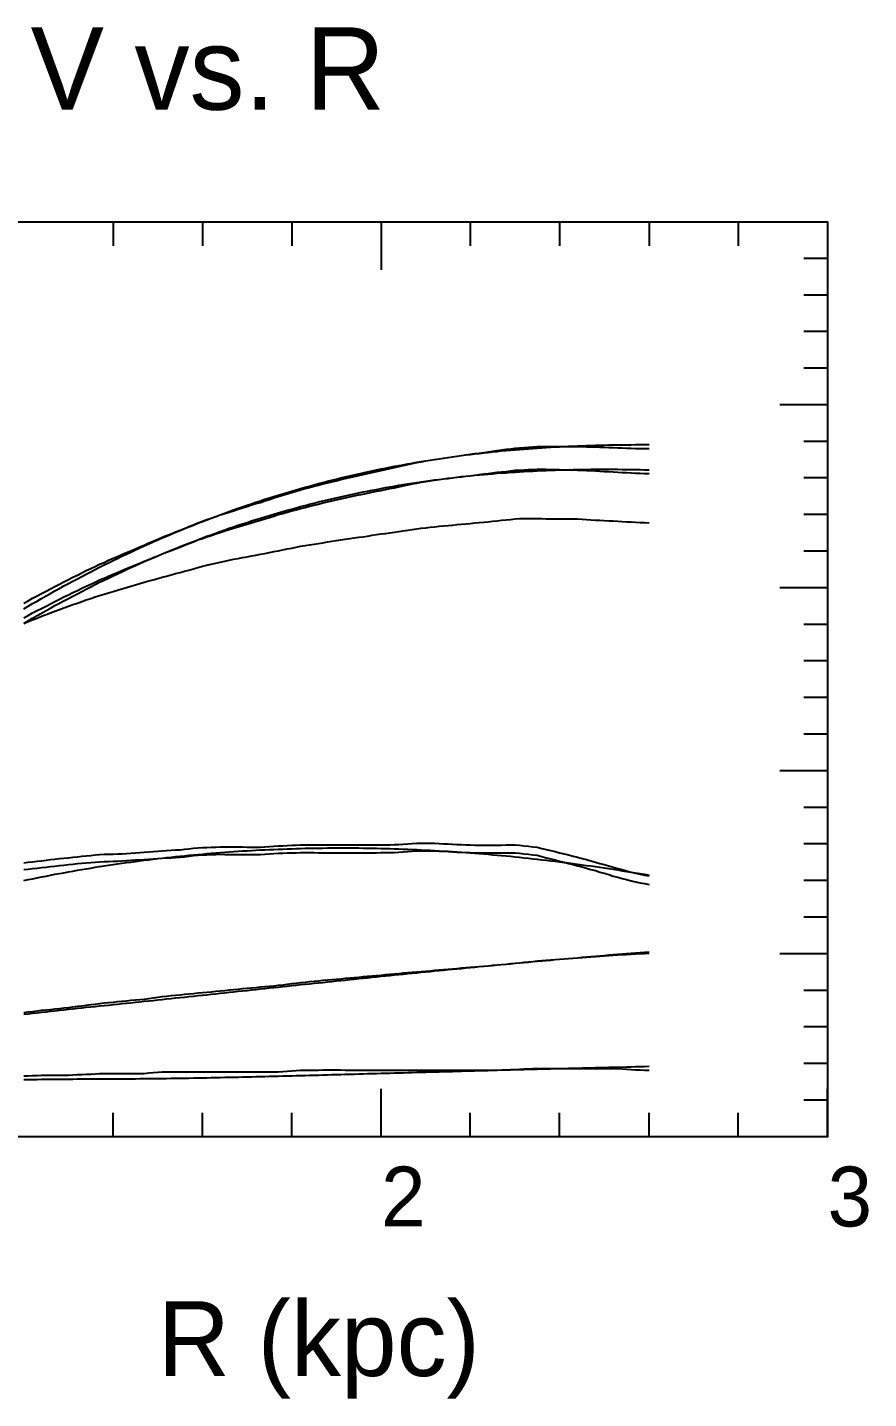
# Model space of a CAD drawing. Extents: x -35 to 185, y -35 to 148.
# Drawn here: x 72.2 to 184.7, y -35 to 148.3 of the extents above; entities that cross this region are included whole.
import ezdxf

# ---------------------------------------------------------------- set-up
doc = ezdxf.new("R2010")
doc.units = 0

msp = doc.modelspace()

# ---------------------------------------------------------------- linework, layer by layer
at = {"color": 0}
for p, q in [((83.63, 122.33), (83.63, 119.13)), ((95.57, 122.33), (95.57, 119.13)), ((107.52, 122.33), (107.52, 119.13)), ((119.47, 122.33), (119.47, 115.93)), ((131.41, 122.33), (131.41, 119.13)), ((143.36, 122.33), (143.36, 119.13)), ((155.31, 122.33), (155.31, 119.13)), ((167.25, 122.33), (167.25, 119.13)), ((179.2, 122.33), (179.2, 115.93)), ((179.2, 117.43), (176, 117.43)), ((179.2, 112.54), (176, 112.54)), ((179.2, 107.65), (176, 107.65)), ((179.2, 102.76), (176, 102.76)), ((179.2, 97.86), (172.8, 97.86)), ((179.2, 92.97), (176, 92.97)), ((179.2, 88.08), (176, 88.08)), ((179.2, 83.18), (176, 83.18)), ((179.2, 78.29), (176, 78.29)), ((179.2, 73.4), (172.8, 73.4)), ((179.2, 68.5), (176, 68.5)), ((179.2, 63.61), (176, 63.61)), ((179.2, 58.72), (176, 58.72)), ((179.2, 53.82), (176, 53.82)), ((179.2, 48.93), (172.8, 48.93)), ((179.2, 44.04), (176, 44.04)), ((179.2, 39.14), (176, 39.14)), ((179.2, 34.25), (176, 34.25)), ((179.2, 29.36), (176, 29.36)), ((179.2, 24.47), (172.8, 24.47)), ((179.2, 19.57), (176, 19.57)), ((179.2, 14.68), (176, 14.68)), ((179.2, 9.79), (176, 9.79)), ((119.47, 0), (119.47, 6.4)), ((179.2, 0), (179.2, 6.4)), ((179.2, 4.89), (176, 4.89)), ((83.63, 0), (83.63, 3.2)), ((95.57, 0), (95.57, 3.2)), ((107.52, 0), (107.52, 3.2)), ((131.41, 0), (131.41, 3.2)), ((143.36, 0), (143.36, 3.2)), ((155.31, 0), (155.31, 3.2)), ((167.25, 0), (167.25, 3.2))]:
    msp.add_line(p, q, dxfattribs=at)
msp.add_lwpolyline([(0, 0), (0, 122.33), (179.2, 122.33), (179.2, 0)], close=True, dxfattribs=at)
at = {"color": 3}
for points in [[(71.68, 70.57), (72.28, 70.93), (72.87, 71.28), (73.47, 71.63), (74.07, 71.97), (74.67, 72.32), (75.26, 72.65), (75.86, 72.98), (76.46, 73.32), (77.06, 73.64), (77.65, 73.97), (78.25, 74.3), (78.85, 74.61), (79.45, 74.92), (80.04, 75.24), (80.64, 75.54), (81.24, 75.85), (81.83, 76.16), (82.43, 76.45), (83.03, 76.75), (83.63, 77.05), (84.22, 77.33), (84.82, 77.62), (85.42, 77.91), (86.02, 78.18), (86.61, 78.46), (87.21, 78.73), (87.81, 79), (88.41, 79.27), (89, 79.54), (89.6, 79.8), (90.2, 80.06), (90.79, 80.32), (91.39, 80.57), (91.99, 80.82), (92.59, 81.07), (93.18, 81.31), (93.78, 81.56), (94.38, 81.79), (94.98, 82.03), (95.57, 82.27), (96.17, 82.49), (96.77, 82.72), (97.37, 82.95), (97.96, 83.17), (98.56, 83.39), (99.16, 83.61), (99.75, 83.81), (100.35, 84.03), (100.95, 84.24), (101.55, 84.43), (102.14, 84.64), (102.74, 84.85), (103.34, 85.03), (103.94, 85.23), (104.53, 85.42), (105.13, 85.6), (105.73, 85.79), (106.33, 85.97), (106.92, 86.15), (107.52, 86.33), (108.12, 86.5), (108.71, 86.67), (109.31, 86.84), (109.91, 87), (110.51, 87.17), (111.1, 87.33), (111.7, 87.48), (112.3, 87.64), (112.9, 87.79), (113.49, 87.94), (114.09, 88.09), (114.69, 88.23), (115.29, 88.37), (115.88, 88.51), (116.48, 88.65), (117.08, 88.78), (117.67, 88.91), (118.27, 89.04), (118.87, 89.16), (119.47, 89.29), (120.06, 89.41), (120.66, 89.52), (121.26, 89.64), (121.86, 89.75), (122.45, 89.86), (123.05, 89.97), (123.65, 90.08), (124.25, 90.18), (124.84, 90.28), (125.44, 90.38), (126.04, 90.47), (126.63, 90.57), (127.23, 90.66), (127.83, 90.75), (128.43, 90.84), (129.02, 90.92), (129.62, 91), (130.22, 91.08), (130.82, 91.16), (131.41, 91.23), (132.01, 91.31), (132.61, 91.37), (133.21, 91.44), (133.8, 91.51), (134.4, 91.57), (135, 91.63), (135.59, 91.69), (136.19, 91.74), (136.79, 91.8), (137.39, 91.86), (137.98, 91.9), (138.58, 91.95), (139.18, 92), (139.78, 92.04), (140.37, 92.08), (140.97, 92.12), (141.57, 92.16), (142.17, 92.2), (142.76, 92.23), (143.36, 92.26), (143.96, 92.29), (144.55, 92.32), (145.15, 92.35), (145.75, 92.37), (146.35, 92.4), (146.94, 92.42), (147.54, 92.44), (148.14, 92.45), (148.74, 92.47), (149.33, 92.48), (149.93, 92.5), (150.53, 92.51), (151.13, 92.52), (151.72, 92.52), (152.32, 92.53), (152.92, 92.53), (153.51, 92.54), (154.11, 92.54), (154.71, 92.54), (155.31, 92.54)], [(71.68, 68.65), (72.28, 69), (72.87, 69.34), (73.47, 69.68), (74.07, 70.02), (74.67, 70.36), (75.26, 70.69), (75.86, 71.01), (76.46, 71.34), (77.06, 71.66), (77.65, 71.98), (78.25, 72.3), (78.85, 72.61), (79.45, 72.91), (80.04, 73.23), (80.64, 73.52), (81.24, 73.82), (81.83, 74.13), (82.43, 74.41), (83.03, 74.7), (83.63, 75), (84.22, 75.27), (84.82, 75.55), (85.42, 75.84), (86.02, 76.1), (86.61, 76.37), (87.21, 76.64), (87.81, 76.9), (88.41, 77.16), (89, 77.42), (89.6, 77.67), (90.2, 77.93), (90.79, 78.18), (91.39, 78.42), (91.99, 78.67), (92.59, 78.9), (93.18, 79.14), (93.78, 79.38), (94.38, 79.6), (94.98, 79.83), (95.57, 80.06), (96.17, 80.28), (96.77, 80.5), (97.37, 80.72), (97.96, 80.93), (98.56, 81.13), (99.16, 81.35), (99.75, 81.54), (100.35, 81.75), (100.95, 81.95), (101.55, 82.14), (102.14, 82.33), (102.74, 82.53), (103.34, 82.7), (103.94, 82.89), (104.53, 83.07), (105.13, 83.24), (105.73, 83.42), (106.33, 83.59), (106.92, 83.76), (107.52, 83.93), (108.12, 84.09), (108.71, 84.25), (109.31, 84.41), (109.91, 84.57), (110.51, 84.72), (111.1, 84.87), (111.7, 85.01), (112.3, 85.16), (112.9, 85.3), (113.49, 85.44), (114.09, 85.57), (114.69, 85.71), (115.29, 85.84), (115.88, 85.96), (116.48, 86.09), (117.08, 86.21), (117.67, 86.33), (118.27, 86.45), (118.87, 86.56), (119.47, 86.67), (120.06, 86.79), (120.66, 86.89), (121.26, 86.99), (121.86, 87.1), (122.45, 87.19), (123.05, 87.29), (123.65, 87.38), (124.25, 87.47), (124.84, 87.57), (125.44, 87.65), (126.04, 87.73), (126.63, 87.82), (127.23, 87.89), (127.83, 87.97), (128.43, 88.05), (129.02, 88.12), (129.62, 88.19), (130.22, 88.26), (130.82, 88.32), (131.41, 88.38), (132.01, 88.44), (132.61, 88.5), (133.21, 88.55), (133.8, 88.61), (134.4, 88.65), (135, 88.71), (135.59, 88.75), (136.19, 88.79), (136.79, 88.84), (137.39, 88.88), (137.98, 88.91), (138.58, 88.95), (139.18, 88.98), (139.78, 89.01), (140.37, 89.05), (140.97, 89.07), (141.57, 89.1), (142.17, 89.12), (142.76, 89.14), (143.36, 89.16), (143.96, 89.18), (144.55, 89.19), (145.15, 89.21), (145.75, 89.22), (146.35, 89.23), (146.94, 89.23), (147.54, 89.24), (148.14, 89.25), (148.74, 89.25), (149.33, 89.25), (149.93, 89.25), (150.53, 89.25), (151.13, 89.24), (151.72, 89.23), (152.32, 89.23), (152.92, 89.22), (153.51, 89.21), (154.11, 89.2), (154.71, 89.18), (155.31, 89.17)], [(71.68, 16.37), (72.28, 16.44), (72.87, 16.51), (73.47, 16.58), (74.07, 16.65), (74.67, 16.71), (75.26, 16.78), (75.86, 16.84), (76.46, 16.91), (77.06, 16.97), (77.65, 17.04), (78.25, 17.1), (78.85, 17.17), (79.45, 17.23), (80.04, 17.3), (80.64, 17.36), (81.24, 17.42), (81.83, 17.49), (82.43, 17.55), (83.03, 17.61), (83.63, 17.67), (84.22, 17.74), (84.82, 17.8), (85.42, 17.86), (86.02, 17.92), (86.61, 17.99), (87.21, 18.05), (87.81, 18.11), (88.41, 18.17), (89, 18.23), (89.6, 18.3), (90.2, 18.36), (90.79, 18.42), (91.39, 18.48), (91.99, 18.55), (92.59, 18.61), (93.18, 18.67), (93.78, 18.73), (94.38, 18.8), (94.98, 18.86), (95.57, 18.93), (96.17, 18.99), (96.77, 19.05), (97.37, 19.12), (97.96, 19.18), (98.56, 19.25), (99.16, 19.31), (99.75, 19.37), (100.35, 19.44), (100.95, 19.5), (101.55, 19.57), (102.14, 19.63), (102.74, 19.69), (103.34, 19.76), (103.94, 19.82), (104.53, 19.89), (105.13, 19.95), (105.73, 20.01), (106.33, 20.08), (106.92, 20.14), (107.52, 20.2), (108.12, 20.27), (108.71, 20.33), (109.31, 20.39), (109.91, 20.46), (110.51, 20.52), (111.1, 20.58), (111.7, 20.64), (112.3, 20.71), (112.9, 20.77), (113.49, 20.83), (114.09, 20.89), (114.69, 20.95), (115.29, 21.02), (115.88, 21.08), (116.48, 21.14), (117.08, 21.2), (117.67, 21.26), (118.27, 21.32), (118.87, 21.38), (119.47, 21.45), (120.06, 21.51), (120.66, 21.57), (121.26, 21.63), (121.86, 21.69), (122.45, 21.75), (123.05, 21.81), (123.65, 21.87), (124.25, 21.93), (124.84, 21.99), (125.44, 22.04), (126.04, 22.1), (126.63, 22.16), (127.23, 22.22), (127.83, 22.28), (128.43, 22.34), (129.02, 22.4), (129.62, 22.45), (130.22, 22.51), (130.82, 22.57), (131.41, 22.63), (132.01, 22.68), (132.61, 22.74), (133.21, 22.8), (133.8, 22.85), (134.4, 22.91), (135, 22.97), (135.59, 23.02), (136.19, 23.08), (136.79, 23.13), (137.39, 23.19), (137.98, 23.24), (138.58, 23.3), (139.18, 23.35), (139.78, 23.41), (140.37, 23.46), (140.97, 23.51), (141.57, 23.57), (142.17, 23.62), (142.76, 23.68), (143.36, 23.73), (143.96, 23.78), (144.55, 23.83), (145.15, 23.89), (145.75, 23.94), (146.35, 23.99), (146.94, 24.04), (147.54, 24.09), (148.14, 24.14), (148.74, 24.19), (149.33, 24.25), (149.93, 24.3), (150.53, 24.35), (151.13, 24.4), (151.72, 24.45), (152.32, 24.49), (152.92, 24.54), (153.51, 24.59), (154.11, 24.64), (154.71, 24.69), (155.31, 24.74)]]:
    msp.add_lwpolyline(points, dxfattribs=at)
at = {"color": 4}
for points in [[(71.68, 71.36), (72.28, 71.67), (72.87, 72), (73.47, 72.32), (74.07, 72.64), (74.67, 72.96), (75.26, 73.27), (75.86, 73.58), (76.46, 73.9), (77.06, 74.2), (77.65, 74.5), (78.25, 74.81), (78.85, 75.1), (79.45, 75.39), (80.04, 75.69), (80.64, 75.97), (81.24, 76.25), (81.83, 76.54), (82.43, 76.8), (83.03, 77.07), (83.63, 77.34), (84.22, 77.58), (84.82, 77.84), (85.42, 78.11), (86.02, 78.36), (86.61, 78.62), (87.21, 78.87), (87.81, 79.12), (88.41, 79.39), (89, 79.64), (89.6, 79.89), (90.2, 80.15), (90.79, 80.38), (91.39, 80.62), (91.99, 80.86), (92.59, 81.09), (93.18, 81.34), (93.78, 81.59), (94.38, 81.83), (94.98, 82.07), (95.57, 82.3), (96.17, 82.51), (96.77, 82.72), (97.37, 82.93), (97.96, 83.14), (98.56, 83.33), (99.16, 83.53), (99.75, 83.71), (100.35, 83.91), (100.95, 84.1), (101.55, 84.28), (102.14, 84.47), (102.74, 84.65), (103.34, 84.82), (103.94, 85.03), (104.53, 85.22), (105.13, 85.41), (105.73, 85.61), (106.33, 85.79), (106.92, 85.96), (107.52, 86.15), (108.12, 86.32), (108.71, 86.49), (109.31, 86.66), (109.91, 86.81), (110.51, 86.97), (111.1, 87.13), (111.7, 87.28), (112.3, 87.43), (112.9, 87.58), (113.49, 87.72), (114.09, 87.87), (114.69, 88.01), (115.29, 88.15), (115.88, 88.29), (116.48, 88.43), (117.08, 88.56), (117.67, 88.7), (118.27, 88.83), (118.87, 88.95), (119.47, 89.09), (120.06, 89.22), (120.66, 89.34), (121.26, 89.47), (121.86, 89.6), (122.45, 89.74), (123.05, 89.87), (123.65, 90.01), (124.25, 90.13), (124.84, 90.25), (125.44, 90.36), (126.04, 90.46), (126.63, 90.57), (127.23, 90.66), (127.83, 90.75), (128.43, 90.83), (129.02, 90.92), (129.62, 91), (130.22, 91.09), (130.82, 91.17), (131.41, 91.25), (132.01, 91.34), (132.61, 91.42), (133.21, 91.51), (133.8, 91.6), (134.4, 91.67), (135, 91.76), (135.59, 91.84), (136.19, 91.92), (136.79, 92), (137.39, 92.08), (137.98, 92.13), (138.58, 92.17), (139.18, 92.22), (139.78, 92.26), (140.37, 92.3), (140.97, 92.3), (141.57, 92.3), (142.17, 92.31), (142.76, 92.31), (143.36, 92.31), (143.96, 92.31), (144.55, 92.3), (145.15, 92.29), (145.75, 92.29), (146.35, 92.27), (146.94, 92.26), (147.54, 92.25), (148.14, 92.24), (148.74, 92.21), (149.33, 92.19), (149.93, 92.17), (150.53, 92.15), (151.13, 92.13), (151.72, 92.11), (152.32, 92.09), (152.92, 92.06), (153.51, 92.04), (154.11, 92.03), (154.71, 92.02), (155.31, 92.01)], [(71.68, 69.4), (72.28, 69.7), (72.87, 70.03), (73.47, 70.34), (74.07, 70.65), (74.67, 70.96), (75.26, 71.27), (75.86, 71.57), (76.46, 71.88), (77.06, 72.17), (77.65, 72.46), (78.25, 72.76), (78.85, 73.05), (79.45, 73.33), (80.04, 73.62), (80.64, 73.89), (81.24, 74.16), (81.83, 74.44), (82.43, 74.69), (83.03, 74.95), (83.63, 75.21), (84.22, 75.45), (84.82, 75.71), (85.42, 75.97), (86.02, 76.21), (86.61, 76.46), (87.21, 76.71), (87.81, 76.95), (88.41, 77.2), (89, 77.44), (89.6, 77.68), (90.2, 77.93), (90.79, 78.15), (91.39, 78.38), (91.99, 78.62), (92.59, 78.84), (93.18, 79.08), (93.78, 79.32), (94.38, 79.55), (94.98, 79.79), (95.57, 80.01), (96.17, 80.21), (96.77, 80.41), (97.37, 80.62), (97.96, 80.81), (98.56, 81), (99.16, 81.19), (99.75, 81.37), (100.35, 81.55), (100.95, 81.74), (101.55, 81.91), (102.14, 82.09), (102.74, 82.27), (103.34, 82.43), (103.94, 82.63), (104.53, 82.81), (105.13, 82.99), (105.73, 83.18), (106.33, 83.35), (106.92, 83.51), (107.52, 83.68), (108.12, 83.84), (108.71, 84), (109.31, 84.15), (109.91, 84.3), (110.51, 84.45), (111.1, 84.6), (111.7, 84.74), (112.3, 84.88), (112.9, 85.02), (113.49, 85.15), (114.09, 85.29), (114.69, 85.43), (115.29, 85.55), (115.88, 85.68), (116.48, 85.82), (117.08, 85.93), (117.67, 86.06), (118.27, 86.19), (118.87, 86.3), (119.47, 86.42), (120.06, 86.55), (120.66, 86.66), (121.26, 86.78), (121.86, 86.9), (122.45, 87.03), (123.05, 87.16), (123.65, 87.28), (124.25, 87.4), (124.84, 87.5), (125.44, 87.6), (126.04, 87.69), (126.63, 87.79), (127.23, 87.88), (127.83, 87.95), (128.43, 88.03), (129.02, 88.1), (129.62, 88.17), (130.22, 88.25), (130.82, 88.32), (131.41, 88.39), (132.01, 88.47), (132.61, 88.54), (133.21, 88.62), (133.8, 88.7), (134.4, 88.76), (135, 88.84), (135.59, 88.91), (136.19, 88.97), (136.79, 89.04), (137.39, 89.11), (137.98, 89.14), (138.58, 89.17), (139.18, 89.21), (139.78, 89.23), (140.37, 89.26), (140.97, 89.24), (141.57, 89.24), (142.17, 89.23), (142.76, 89.22), (143.36, 89.2), (143.96, 89.19), (144.55, 89.17), (145.15, 89.15), (145.75, 89.13), (146.35, 89.11), (146.94, 89.08), (147.54, 89.06), (148.14, 89.03), (148.74, 89), (149.33, 88.96), (149.93, 88.93), (150.53, 88.89), (151.13, 88.86), (151.72, 88.83), (152.32, 88.8), (152.92, 88.77), (153.51, 88.73), (154.11, 88.72), (154.71, 88.7), (155.31, 88.67)], [(71.68, 16.6), (72.28, 16.68), (72.87, 16.75), (73.47, 16.82), (74.07, 16.9), (74.67, 16.97), (75.26, 17.03), (75.86, 17.09), (76.46, 17.15), (77.06, 17.22), (77.65, 17.29), (78.25, 17.37), (78.85, 17.44), (79.45, 17.52), (80.04, 17.59), (80.64, 17.66), (81.24, 17.74), (81.83, 17.81), (82.43, 17.88), (83.03, 17.94), (83.63, 18), (84.22, 18.06), (84.82, 18.12), (85.42, 18.18), (86.02, 18.24), (86.61, 18.29), (87.21, 18.35), (87.81, 18.41), (88.41, 18.5), (89, 18.58), (89.6, 18.66), (90.2, 18.74), (90.79, 18.8), (91.39, 18.86), (91.99, 18.93), (92.59, 18.99), (93.18, 19.05), (93.78, 19.1), (94.38, 19.16), (94.98, 19.22), (95.57, 19.28), (96.17, 19.34), (96.77, 19.39), (97.37, 19.45), (97.96, 19.51), (98.56, 19.57), (99.16, 19.62), (99.75, 19.68), (100.35, 19.74), (100.95, 19.8), (101.55, 19.85), (102.14, 19.91), (102.74, 19.97), (103.34, 20.02), (103.94, 20.08), (104.53, 20.14), (105.13, 20.19), (105.73, 20.25), (106.33, 20.32), (106.92, 20.39), (107.52, 20.47), (108.12, 20.55), (108.71, 20.62), (109.31, 20.68), (109.91, 20.74), (110.51, 20.8), (111.1, 20.86), (111.7, 20.91), (112.3, 20.97), (112.9, 21.02), (113.49, 21.08), (114.09, 21.13), (114.69, 21.19), (115.29, 21.24), (115.88, 21.3), (116.48, 21.35), (117.08, 21.4), (117.67, 21.46), (118.27, 21.51), (118.87, 21.57), (119.47, 21.62), (120.06, 21.67), (120.66, 21.73), (121.26, 21.78), (121.86, 21.83), (122.45, 21.89), (123.05, 21.94), (123.65, 21.99), (124.25, 22.04), (124.84, 22.1), (125.44, 22.15), (126.04, 22.2), (126.63, 22.25), (127.23, 22.31), (127.83, 22.36), (128.43, 22.41), (129.02, 22.46), (129.62, 22.51), (130.22, 22.56), (130.82, 22.61), (131.41, 22.66), (132.01, 22.71), (132.61, 22.76), (133.21, 22.82), (133.8, 22.87), (134.4, 22.92), (135, 22.96), (135.59, 23.02), (136.19, 23.08), (136.79, 23.14), (137.39, 23.2), (137.98, 23.26), (138.58, 23.32), (139.18, 23.38), (139.78, 23.44), (140.37, 23.5), (140.97, 23.54), (141.57, 23.59), (142.17, 23.64), (142.76, 23.69), (143.36, 23.73), (143.96, 23.78), (144.55, 23.83), (145.15, 23.87), (145.75, 23.92), (146.35, 23.97), (146.94, 24.01), (147.54, 24.06), (148.14, 24.1), (148.74, 24.15), (149.33, 24.19), (149.93, 24.24), (150.53, 24.28), (151.13, 24.33), (151.72, 24.35), (152.32, 24.38), (152.92, 24.41), (153.51, 24.44), (154.11, 24.48), (154.71, 24.51), (155.31, 24.54)]]:
    msp.add_lwpolyline(points, dxfattribs=at)
at = {"color": 6}
for points in [[(71.68, 68.62), (72.28, 68.87), (72.87, 69.11), (73.47, 69.35), (74.07, 69.59), (74.67, 69.83), (75.26, 70.05), (75.86, 70.27), (76.46, 70.5), (77.06, 70.72), (77.65, 70.94), (78.25, 71.15), (78.85, 71.36), (79.45, 71.57), (80.04, 71.79), (80.64, 71.97), (81.24, 72.17), (81.83, 72.36), (82.43, 72.55), (83.03, 72.73), (83.63, 72.91), (84.22, 73.09), (84.82, 73.27), (85.42, 73.45), (86.02, 73.62), (86.61, 73.79), (87.21, 73.97), (87.81, 74.14), (88.41, 74.31), (89, 74.47), (89.6, 74.64), (90.2, 74.81), (90.79, 74.97), (91.39, 75.13), (91.99, 75.29), (92.59, 75.44), (93.18, 75.6), (93.78, 75.77), (94.38, 75.94), (94.98, 76.11), (95.57, 76.27), (96.17, 76.42), (96.77, 76.56), (97.37, 76.7), (97.96, 76.84), (98.56, 76.98), (99.16, 77.09), (99.75, 77.21), (100.35, 77.33), (100.95, 77.45), (101.55, 77.56), (102.14, 77.66), (102.74, 77.77), (103.34, 77.88), (103.94, 77.99), (104.53, 78.11), (105.13, 78.23), (105.73, 78.35), (106.33, 78.47), (106.92, 78.59), (107.52, 78.71), (108.12, 78.83), (108.71, 78.95), (109.31, 79.05), (109.91, 79.15), (110.51, 79.24), (111.1, 79.33), (111.7, 79.43), (112.3, 79.53), (112.9, 79.62), (113.49, 79.72), (114.09, 79.82), (114.69, 79.91), (115.29, 79.99), (115.88, 80.07), (116.48, 80.15), (117.08, 80.23), (117.67, 80.32), (118.27, 80.42), (118.87, 80.51), (119.47, 80.6), (120.06, 80.68), (120.66, 80.76), (121.26, 80.83), (121.86, 80.91), (122.45, 81), (123.05, 81.09), (123.65, 81.18), (124.25, 81.27), (124.84, 81.36), (125.44, 81.42), (126.04, 81.49), (126.63, 81.56), (127.23, 81.62), (127.83, 81.68), (128.43, 81.73), (129.02, 81.79), (129.62, 81.84), (130.22, 81.9), (130.82, 81.95), (131.41, 82.01), (132.01, 82.07), (132.61, 82.12), (133.21, 82.18), (133.8, 82.24), (134.4, 82.31), (135, 82.37), (135.59, 82.43), (136.19, 82.49), (136.79, 82.55), (137.39, 82.61), (137.98, 82.67), (138.58, 82.66), (139.18, 82.66), (139.78, 82.65), (140.37, 82.65), (140.97, 82.65), (141.57, 82.64), (142.17, 82.64), (142.76, 82.64), (143.36, 82.64), (143.96, 82.63), (144.55, 82.62), (145.15, 82.61), (145.75, 82.6), (146.35, 82.57), (146.94, 82.53), (147.54, 82.49), (148.14, 82.45), (148.74, 82.42), (149.33, 82.39), (149.93, 82.37), (150.53, 82.34), (151.13, 82.31), (151.72, 82.28), (152.32, 82.24), (152.92, 82.21), (153.51, 82.17), (154.11, 82.14), (154.71, 82.11), (155.31, 82.08)], [(71.68, 35.73), (72.28, 35.78), (72.87, 35.85), (73.47, 35.92), (74.07, 35.99), (74.67, 36.05), (75.26, 36.12), (75.86, 36.19), (76.46, 36.26), (77.06, 36.33), (77.65, 36.39), (78.25, 36.45), (78.85, 36.51), (79.45, 36.57), (80.04, 36.62), (80.64, 36.67), (81.24, 36.72), (81.83, 36.77), (82.43, 36.8), (83.03, 36.82), (83.63, 36.84), (84.22, 36.86), (84.82, 36.88), (85.42, 36.92), (86.02, 36.96), (86.61, 37), (87.21, 37.03), (87.81, 37.08), (88.41, 37.12), (89, 37.16), (89.6, 37.2), (90.2, 37.24), (90.79, 37.27), (91.39, 37.31), (91.99, 37.34), (92.59, 37.38), (93.18, 37.44), (93.78, 37.51), (94.38, 37.58), (94.98, 37.65), (95.57, 37.69), (96.17, 37.71), (96.77, 37.72), (97.37, 37.74), (97.96, 37.76), (98.56, 37.75), (99.16, 37.75), (99.75, 37.75), (100.35, 37.75), (100.95, 37.75), (101.55, 37.75), (102.14, 37.74), (102.74, 37.74), (103.34, 37.74), (103.94, 37.79), (104.53, 37.83), (105.13, 37.87), (105.73, 37.91), (106.33, 37.93), (106.92, 37.94), (107.52, 37.96), (108.12, 37.98), (108.71, 37.99), (109.31, 37.99), (109.91, 37.99), (110.51, 37.99), (111.1, 37.98), (111.7, 37.98), (112.3, 37.98), (112.9, 37.98), (113.49, 37.98), (114.09, 37.98), (114.69, 37.98), (115.29, 37.98), (115.88, 37.98), (116.48, 37.98), (117.08, 37.98), (117.67, 37.98), (118.27, 37.98), (118.87, 37.98), (119.47, 37.99), (120.06, 38), (120.66, 38.01), (121.26, 38.02), (121.86, 38.04), (122.45, 38.09), (123.05, 38.13), (123.65, 38.17), (124.25, 38.21), (124.84, 38.22), (125.44, 38.21), (126.04, 38.21), (126.63, 38.21), (127.23, 38.19), (127.83, 38.16), (128.43, 38.12), (129.02, 38.08), (129.62, 38.04), (130.22, 38.03), (130.82, 38.01), (131.41, 37.99), (132.01, 37.97), (132.61, 37.97), (133.21, 37.97), (133.8, 37.97), (134.4, 37.97), (135, 37.97), (135.59, 37.97), (136.19, 37.97), (136.79, 37.97), (137.39, 37.97), (137.98, 37.9), (138.58, 37.83), (139.18, 37.77), (139.78, 37.7), (140.37, 37.63), (140.97, 37.45), (141.57, 37.3), (142.17, 37.16), (142.76, 37.02), (143.36, 36.86), (143.96, 36.7), (144.55, 36.55), (145.15, 36.39), (145.75, 36.23), (146.35, 36.07), (146.94, 35.9), (147.54, 35.74), (148.14, 35.58), (148.74, 35.39), (149.33, 35.22), (149.93, 35.04), (150.53, 34.86), (151.13, 34.7), (151.72, 34.54), (152.32, 34.39), (152.92, 34.23), (153.51, 34.07), (154.11, 33.96), (154.71, 33.84), (155.31, 33.71)]]:
    msp.add_lwpolyline(points, dxfattribs=at)
at = {"color": 1}
msp.add_lwpolyline([(71.68, 36.64), (72.28, 36.7), (72.87, 36.77), (73.47, 36.84), (74.07, 36.91), (74.67, 36.98), (75.26, 37.05), (75.86, 37.11), (76.46, 37.18), (77.06, 37.24), (77.65, 37.31), (78.25, 37.38), (78.85, 37.44), (79.45, 37.51), (80.04, 37.56), (80.64, 37.61), (81.24, 37.67), (81.83, 37.72), (82.43, 37.76), (83.03, 37.78), (83.63, 37.8), (84.22, 37.82), (84.82, 37.84), (85.42, 37.88), (86.02, 37.92), (86.61, 37.95), (87.21, 37.99), (87.81, 38.03), (88.41, 38.08), (89, 38.13), (89.6, 38.18), (90.2, 38.24), (90.79, 38.27), (91.39, 38.3), (91.99, 38.34), (92.59, 38.37), (93.18, 38.44), (93.78, 38.51), (94.38, 38.57), (94.98, 38.64), (95.57, 38.68), (96.17, 38.69), (96.77, 38.71), (97.37, 38.73), (97.96, 38.74), (98.56, 38.74), (99.16, 38.74), (99.75, 38.74), (100.35, 38.74), (100.95, 38.74), (101.55, 38.73), (102.14, 38.73), (102.74, 38.73), (103.34, 38.72), (103.94, 38.78), (104.53, 38.81), (105.13, 38.85), (105.73, 38.89), (106.33, 38.91), (106.92, 38.94), (107.52, 38.97), (108.12, 38.99), (108.71, 39.02), (109.31, 39.01), (109.91, 39.01), (110.51, 39.02), (111.1, 39.02), (111.7, 39.02), (112.3, 39.02), (112.9, 39.02), (113.49, 39.02), (114.09, 39.01), (114.69, 39.01), (115.29, 39.01), (115.88, 39.01), (116.48, 39.01), (117.08, 39.01), (117.67, 39.01), (118.27, 39.01), (118.87, 39.01), (119.47, 39.02), (120.06, 39.03), (120.66, 39.04), (121.26, 39.05), (121.86, 39.07), (122.45, 39.12), (123.05, 39.16), (123.65, 39.2), (124.25, 39.24), (124.84, 39.24), (125.44, 39.24), (126.04, 39.24), (126.63, 39.24), (127.23, 39.22), (127.83, 39.18), (128.43, 39.14), (129.02, 39.11), (129.62, 39.07), (130.22, 39.06), (130.82, 39.04), (131.41, 39.02), (132.01, 39), (132.61, 39), (133.21, 39), (133.8, 39), (134.4, 39), (135, 39), (135.59, 39), (136.19, 39.01), (136.79, 39.01), (137.39, 39.02), (137.98, 38.97), (138.58, 38.9), (139.18, 38.84), (139.78, 38.78), (140.37, 38.72), (140.97, 38.55), (141.57, 38.41), (142.17, 38.27), (142.76, 38.13), (143.36, 37.97), (143.96, 37.82), (144.55, 37.67), (145.15, 37.52), (145.75, 37.36), (146.35, 37.21), (146.94, 37.05), (147.54, 36.89), (148.14, 36.73), (148.74, 36.55), (149.33, 36.38), (149.93, 36.21), (150.53, 36.04), (151.13, 35.88), (151.72, 35.72), (152.32, 35.55), (152.92, 35.39), (153.51, 35.23), (154.11, 35.12), (154.71, 34.99), (155.31, 34.87)], dxfattribs=at)
at = {"color": 2}
for points in [[(71.68, 36.64), (72.28, 36.7), (72.87, 36.77), (73.47, 36.84), (74.07, 36.91), (74.67, 36.98), (75.26, 37.05), (75.86, 37.11), (76.46, 37.18), (77.06, 37.24), (77.65, 37.31), (78.25, 37.38), (78.85, 37.44), (79.45, 37.51), (80.04, 37.56), (80.64, 37.61), (81.24, 37.67), (81.83, 37.72), (82.43, 37.76), (83.03, 37.78), (83.63, 37.8), (84.22, 37.82), (84.82, 37.84), (85.42, 37.88), (86.02, 37.92), (86.61, 37.95), (87.21, 37.99), (87.81, 38.03), (88.41, 38.08), (89, 38.13), (89.6, 38.18), (90.2, 38.24), (90.79, 38.27), (91.39, 38.3), (91.99, 38.34), (92.59, 38.37), (93.18, 38.44), (93.78, 38.51), (94.38, 38.57), (94.98, 38.64), (95.57, 38.68), (96.17, 38.69), (96.77, 38.71), (97.37, 38.73), (97.96, 38.74), (98.56, 38.74), (99.16, 38.74), (99.75, 38.74), (100.35, 38.74), (100.95, 38.74), (101.55, 38.73), (102.14, 38.73), (102.74, 38.73), (103.34, 38.72), (103.94, 38.78), (104.53, 38.81), (105.13, 38.85), (105.73, 38.89), (106.33, 38.91), (106.92, 38.94), (107.52, 38.97), (108.12, 38.99), (108.71, 39.02), (109.31, 39.01), (109.91, 39.01), (110.51, 39.02), (111.1, 39.02), (111.7, 39.02), (112.3, 39.02), (112.9, 39.02), (113.49, 39.02), (114.09, 39.01), (114.69, 39.01), (115.29, 39.01), (115.88, 39.01), (116.48, 39.01), (117.08, 39.01), (117.67, 39.01), (118.27, 39.01), (118.87, 39.01), (119.47, 39.02), (120.06, 39.03), (120.66, 39.04), (121.26, 39.05), (121.86, 39.07), (122.45, 39.12), (123.05, 39.16), (123.65, 39.2), (124.25, 39.24), (124.84, 39.24), (125.44, 39.24), (126.04, 39.24), (126.63, 39.24), (127.23, 39.22), (127.83, 39.18), (128.43, 39.14), (129.02, 39.11), (129.62, 39.07), (130.22, 39.06), (130.82, 39.04), (131.41, 39.02), (132.01, 39), (132.61, 39), (133.21, 39), (133.8, 39), (134.4, 39), (135, 39), (135.59, 39), (136.19, 39.01), (136.79, 39.01), (137.39, 39.02), (137.98, 38.97), (138.58, 38.9), (139.18, 38.84), (139.78, 38.78), (140.37, 38.72), (140.97, 38.55), (141.57, 38.41), (142.17, 38.27), (142.76, 38.13), (143.36, 37.97), (143.96, 37.82), (144.55, 37.67), (145.15, 37.52), (145.75, 37.36), (146.35, 37.21), (146.94, 37.05), (147.54, 36.89), (148.14, 36.73), (148.74, 36.55), (149.33, 36.38), (149.93, 36.21), (150.53, 36.04), (151.13, 35.88), (151.72, 35.72), (152.32, 35.55), (152.92, 35.39), (153.51, 35.23), (154.11, 35.12), (154.71, 34.99), (155.31, 34.87)], [(71.68, 34.24), (72.28, 34.38), (72.87, 34.49), (73.47, 34.61), (74.07, 34.74), (74.67, 34.85), (75.26, 34.97), (75.86, 35.09), (76.46, 35.19), (77.06, 35.3), (77.65, 35.41), (78.25, 35.52), (78.85, 35.62), (79.45, 35.72), (80.04, 35.83), (80.64, 35.92), (81.24, 36.02), (81.83, 36.12), (82.43, 36.22), (83.03, 36.3), (83.63, 36.39), (84.22, 36.48), (84.82, 36.56), (85.42, 36.65), (86.02, 36.73), (86.61, 36.81), (87.21, 36.89), (87.81, 36.97), (88.41, 37.04), (89, 37.11), (89.6, 37.19), (90.2, 37.25), (90.79, 37.32), (91.39, 37.39), (91.99, 37.45), (92.59, 37.51), (93.18, 37.57), (93.78, 37.63), (94.38, 37.69), (94.98, 37.74), (95.57, 37.8), (96.17, 37.85), (96.77, 37.9), (97.37, 37.95), (97.96, 37.99), (98.56, 38.04), (99.16, 38.09), (99.75, 38.13), (100.35, 38.16), (100.95, 38.21), (101.55, 38.24), (102.14, 38.27), (102.74, 38.31), (103.34, 38.34), (103.94, 38.37), (104.53, 38.4), (105.13, 38.42), (105.73, 38.45), (106.33, 38.47), (106.92, 38.49), (107.52, 38.51), (108.12, 38.53), (108.71, 38.55), (109.31, 38.56), (109.91, 38.57), (110.51, 38.58), (111.1, 38.59), (111.7, 38.6), (112.3, 38.61), (112.9, 38.61), (113.49, 38.61), (114.09, 38.62), (114.69, 38.62), (115.29, 38.61), (115.88, 38.61), (116.48, 38.61), (117.08, 38.6), (117.67, 38.59), (118.27, 38.58), (118.87, 38.57), (119.47, 38.55), (120.06, 38.54), (120.66, 38.52), (121.26, 38.51), (121.86, 38.49), (122.45, 38.46), (123.05, 38.44), (123.65, 38.42), (124.25, 38.39), (124.84, 38.36), (125.44, 38.33), (126.04, 38.3), (126.63, 38.27), (127.23, 38.24), (127.83, 38.2), (128.43, 38.17), (129.02, 38.13), (129.62, 38.09), (130.22, 38.05), (130.82, 38), (131.41, 37.96), (132.01, 37.91), (132.61, 37.86), (133.21, 37.81), (133.8, 37.76), (134.4, 37.71), (135, 37.66), (135.59, 37.6), (136.19, 37.55), (136.79, 37.49), (137.39, 37.43), (137.98, 37.37), (138.58, 37.3), (139.18, 37.24), (139.78, 37.17), (140.37, 37.11), (140.97, 37.04), (141.57, 36.97), (142.17, 36.9), (142.76, 36.83), (143.36, 36.75), (143.96, 36.68), (144.55, 36.6), (145.15, 36.52), (145.75, 36.44), (146.35, 36.36), (146.94, 36.28), (147.54, 36.2), (148.14, 36.11), (148.74, 36.02), (149.33, 35.94), (149.93, 35.85), (150.53, 35.76), (151.13, 35.67), (151.72, 35.57), (152.32, 35.48), (152.92, 35.39), (153.51, 35.29), (154.11, 35.19), (154.71, 35.09), (155.31, 34.99)], [(71.68, 7.65), (72.28, 7.66), (72.87, 7.67), (73.47, 7.67), (74.07, 7.68), (74.67, 7.68), (75.26, 7.69), (75.86, 7.69), (76.46, 7.7), (77.06, 7.7), (77.65, 7.71), (78.25, 7.71), (78.85, 7.72), (79.45, 7.72), (80.04, 7.72), (80.64, 7.73), (81.24, 7.73), (81.83, 7.73), (82.43, 7.74), (83.03, 7.74), (83.63, 7.74), (84.22, 7.75), (84.82, 7.75), (85.42, 7.76), (86.02, 7.76), (86.61, 7.76), (87.21, 7.77), (87.81, 7.77), (88.41, 7.78), (89, 7.78), (89.6, 7.79), (90.2, 7.79), (90.79, 7.8), (91.39, 7.81), (91.99, 7.82), (92.59, 7.82), (93.18, 7.83), (93.78, 7.84), (94.38, 7.85), (94.98, 7.87), (95.57, 7.88), (96.17, 7.89), (96.77, 7.9), (97.37, 7.91), (97.96, 7.93), (98.56, 7.94), (99.16, 7.95), (99.75, 7.97), (100.35, 7.98), (100.95, 7.99), (101.55, 8.01), (102.14, 8.02), (102.74, 8.04), (103.34, 8.05), (103.94, 8.07), (104.53, 8.08), (105.13, 8.1), (105.73, 8.11), (106.33, 8.13), (106.92, 8.14), (107.52, 8.16), (108.12, 8.17), (108.71, 8.19), (109.31, 8.2), (109.91, 8.22), (110.51, 8.24), (111.1, 8.25), (111.7, 8.27), (112.3, 8.28), (112.9, 8.3), (113.49, 8.32), (114.09, 8.33), (114.69, 8.35), (115.29, 8.36), (115.88, 8.38), (116.48, 8.4), (117.08, 8.41), (117.67, 8.43), (118.27, 8.45), (118.87, 8.46), (119.47, 8.48), (120.06, 8.5), (120.66, 8.51), (121.26, 8.53), (121.86, 8.55), (122.45, 8.56), (123.05, 8.58), (123.65, 8.59), (124.25, 8.61), (124.84, 8.63), (125.44, 8.64), (126.04, 8.66), (126.63, 8.68), (127.23, 8.69), (127.83, 8.71), (128.43, 8.73), (129.02, 8.74), (129.62, 8.76), (130.22, 8.77), (130.82, 8.79), (131.41, 8.81), (132.01, 8.82), (132.61, 8.84), (133.21, 8.86), (133.8, 8.87), (134.4, 8.89), (135, 8.9), (135.59, 8.92), (136.19, 8.93), (136.79, 8.95), (137.39, 8.97), (137.98, 8.98), (138.58, 9), (139.18, 9.01), (139.78, 9.03), (140.37, 9.04), (140.97, 9.06), (141.57, 9.07), (142.17, 9.09), (142.76, 9.11), (143.36, 9.12), (143.96, 9.14), (144.55, 9.15), (145.15, 9.17), (145.75, 9.18), (146.35, 9.19), (146.94, 9.21), (147.54, 9.22), (148.14, 9.24), (148.74, 9.25), (149.33, 9.27), (149.93, 9.28), (150.53, 9.3), (151.13, 9.31), (151.72, 9.32), (152.32, 9.34), (152.92, 9.35), (153.51, 9.37), (154.11, 9.38), (154.71, 9.39), (155.31, 9.41)]]:
    msp.add_lwpolyline(points, dxfattribs=at)
at = {"color": 5}
msp.add_lwpolyline([(71.68, 8.12), (72.28, 8.15), (72.87, 8.17), (73.47, 8.19), (74.07, 8.21), (74.67, 8.22), (75.26, 8.22), (75.86, 8.22), (76.46, 8.22), (77.06, 8.22), (77.65, 8.25), (78.25, 8.28), (78.85, 8.3), (79.45, 8.33), (80.04, 8.36), (80.64, 8.38), (81.24, 8.41), (81.83, 8.44), (82.43, 8.46), (83.03, 8.46), (83.63, 8.46), (84.22, 8.46), (84.82, 8.46), (85.42, 8.46), (86.02, 8.46), (86.61, 8.45), (87.21, 8.45), (87.81, 8.45), (88.41, 8.52), (89, 8.57), (89.6, 8.61), (90.2, 8.66), (90.79, 8.67), (91.39, 8.67), (91.99, 8.68), (92.59, 8.69), (93.18, 8.69), (93.78, 8.69), (94.38, 8.69), (94.98, 8.69), (95.57, 8.69), (96.17, 8.69), (96.77, 8.69), (97.37, 8.69), (97.96, 8.69), (98.56, 8.69), (99.16, 8.69), (99.75, 8.69), (100.35, 8.68), (100.95, 8.68), (101.55, 8.68), (102.14, 8.68), (102.74, 8.68), (103.34, 8.68), (103.94, 8.68), (104.53, 8.68), (105.13, 8.68), (105.73, 8.68), (106.33, 8.7), (106.92, 8.75), (107.52, 8.8), (108.12, 8.84), (108.71, 8.89), (109.31, 8.89), (109.91, 8.9), (110.51, 8.91), (111.1, 8.91), (111.7, 8.92), (112.3, 8.92), (112.9, 8.92), (113.49, 8.92), (114.09, 8.92), (114.69, 8.91), (115.29, 8.91), (115.88, 8.91), (116.48, 8.91), (117.08, 8.91), (117.67, 8.91), (118.27, 8.91), (118.87, 8.91), (119.47, 8.91), (120.06, 8.91), (120.66, 8.91), (121.26, 8.91), (121.86, 8.91), (122.45, 8.91), (123.05, 8.91), (123.65, 8.91), (124.25, 8.91), (124.84, 8.91), (125.44, 8.91), (126.04, 8.91), (126.63, 8.91), (127.23, 8.91), (127.83, 8.91), (128.43, 8.9), (129.02, 8.9), (129.62, 8.9), (130.22, 8.9), (130.82, 8.9), (131.41, 8.9), (132.01, 8.9), (132.61, 8.9), (133.21, 8.9), (133.8, 8.9), (134.4, 8.9), (135, 8.9), (135.59, 8.92), (136.19, 8.95), (136.79, 8.98), (137.39, 9), (137.98, 9.03), (138.58, 9.06), (139.18, 9.08), (139.78, 9.11), (140.37, 9.14), (140.97, 9.14), (141.57, 9.14), (142.17, 9.14), (142.76, 9.13), (143.36, 9.13), (143.96, 9.13), (144.55, 9.13), (145.15, 9.13), (145.75, 9.13), (146.35, 9.13), (146.94, 9.13), (147.54, 9.13), (148.14, 9.13), (148.74, 9.13), (149.33, 9.13), (149.93, 9.13), (150.53, 9.13), (151.13, 9.13), (151.72, 9.08), (152.32, 9.04), (152.92, 9), (153.51, 8.96), (154.11, 8.94), (154.71, 8.91), (155.31, 8.89)], dxfattribs=at)

# ---------------------------------------------------------------- texts
at = {"color": 0}
for s, height, p in [('V vs. R', 11, (72.6, 137.33)), ('2', 8, (119.47, -12)), ('3', 8, (179.2, -12)), ('R (kpc)', 10, (89.6, -32))]:
    msp.add_text(s, height=height, dxfattribs=at).set_placement(p)

doc.saveas('drawing.dxf')
